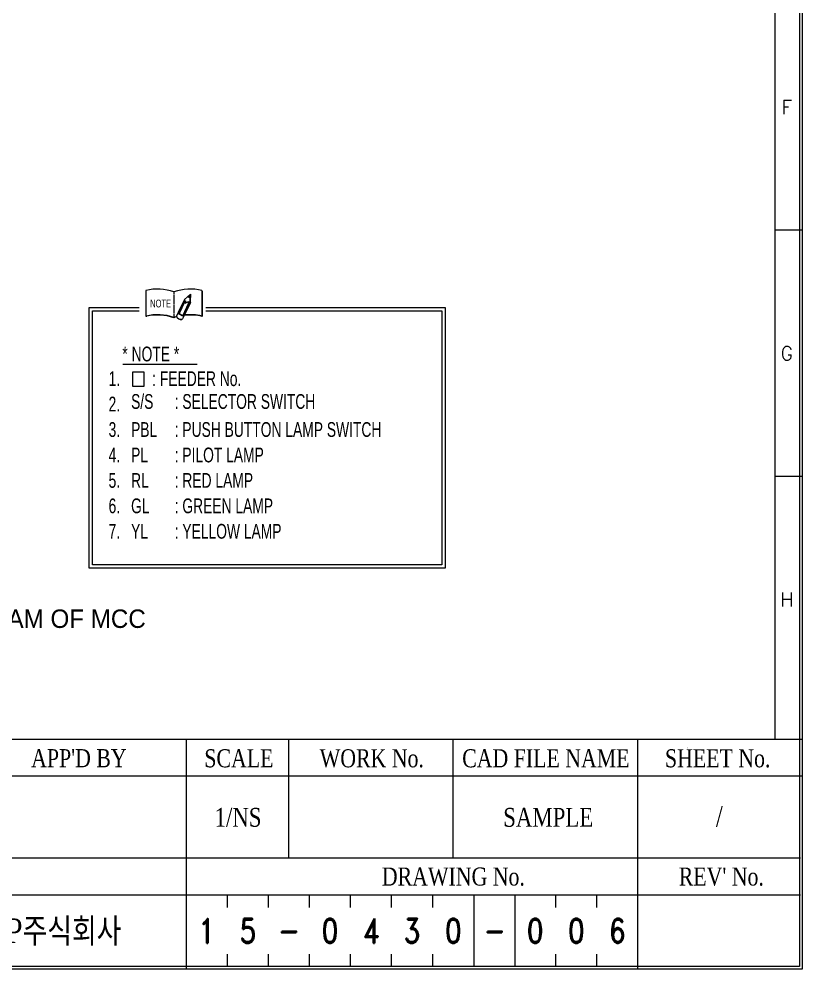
# Model space of a CAD drawing. Header units: millimetres. Extents: x 107 to 2900, y 85 to 3996.
# Drawn here: x 687.4 to 878.1, y 2667.4 to 2898.9 of the extents above; entities that cross this region are included whole.
import ezdxf
from ezdxf.enums import TextEntityAlignment as Align

# ---------------------------------------------------------------- set-up
doc = ezdxf.new("R2010")
doc.units = ezdxf.units.MM
doc.linetypes.add('A1', pattern=[0.7, 0.5, -0.1, 0, -0.1])
for name, color, linetype in [('10', 1, 'Continuous'), ('20', 2, 'Continuous'), ('30', 3, 'Continuous'), ('40', 4, 'Continuous'), ('70', 7, 'Continuous'), ('TEXT', 6, 'Continuous')]:
    doc.layers.add(name, color=color, linetype=linetype)
doc.styles.add('ghs', font='NGULIM.TTF')
doc.styles.add('SD', font='ROMAND.shx', dxfattribs={"width": 0.8})
doc.styles.add('SIMPLEX', font='SIMPLEX')
doc.styles.add('SS', font='batang.ttc', dxfattribs={"width": 0.8})
doc.styles.get("Standard").update_dxf_attribs({"font": 'BareunDotumPro1.ttf'})
doc.styles.add('엑스포', font='gulim.ttc')

msp = doc.modelspace()

# ---------------------------------------------------------------- linework, layer by layer
for p, q in [((718.292, 2832.756), (718.292, 2826.52)), ((731.933, 2832.756), (732.005, 2832.55)), ((731.933, 2832.756), (731.933, 2826.52)), ((732.005, 2832.55), (732.005, 2826.426)), ((727.657, 2830.524), (726.153, 2827.349)), ((727.758, 2830.06), (726.358, 2827.104)), ((728.594, 2829.529), (727.246, 2826.684)), ((728.594, 2829.529), (727.246, 2826.684)), ((729.069, 2829.856), (727.565, 2826.68)), ((729.086, 2829.848), (727.583, 2826.672)), ((727.657, 2830.524), (727.597, 2829.899)), ((727.597, 2829.899), (727.943, 2830.245)), ((729.106, 2829.839), (727.602, 2826.663)), ((727.608, 2826.769), (729.069, 2829.856)), ((727.644, 2826.752), (729.106, 2829.839)), ((727.943, 2830.245), (727.868, 2829.626)), ((727.868, 2829.626), (728.645, 2830.095)), ((728.645, 2830.095), (728.569, 2829.512)), ((728.569, 2829.512), (729.069, 2829.856)), ((729.069, 2829.856), (728.594, 2829.529)), ((718.292, 2826.52), (718.474, 2826.491)), ((726.153, 2827.349), (725.754, 2826.505)), ((726.139, 2827.319), (726.287, 2827.016)), ((726.196, 2827.438), (726.358, 2827.104)), ((726.287, 2827.016), (727.224, 2826.573)), ((726.358, 2827.104), (727.246, 2826.684)), ((727.565, 2826.68), (727.166, 2825.836)), ((727.583, 2826.672), (727.183, 2825.828)), ((727.602, 2826.663), (727.202, 2825.819)), ((727.224, 2826.573), (727.551, 2826.65)), ((727.246, 2826.684), (727.608, 2826.769)), ((727.246, 2826.684), (727.608, 2826.769))]:
    msp.add_line(p, q)
at = {"linetype": 'A1'}
msp.add_line((725.113, 2832.399), (725.113, 2826.163), dxfattribs=at)
at = {"color": 3}
for p, q in [((727.657, 2830.524), (729.131, 2831.811)), ((728.548, 2831.302), (729.131, 2831.811)), ((728.559, 2831.312), (729.107, 2831.052)), ((728.58, 2831.258), (729.041, 2831.039)), ((728.592, 2831.341), (729.108, 2831.096)), ((728.625, 2831.37), (729.11, 2831.14)), ((728.658, 2831.399), (729.111, 2831.184)), ((728.659, 2831.175), (728.927, 2831.049)), ((728.691, 2831.427), (729.112, 2831.228)), ((728.724, 2831.456), (729.114, 2831.272)), ((728.757, 2831.485), (729.115, 2831.316)), ((728.79, 2831.514), (729.116, 2831.36)), ((728.823, 2831.543), (729.118, 2831.403)), ((728.856, 2831.572), (729.119, 2831.447)), ((728.89, 2831.601), (729.121, 2831.491)), ((728.923, 2831.629), (729.122, 2831.535)), ((728.956, 2831.658), (729.123, 2831.579)), ((728.989, 2831.687), (729.125, 2831.623)), ((729.022, 2831.716), (729.126, 2831.667)), ((729.055, 2831.745), (729.127, 2831.71)), ((729.069, 2829.856), (729.131, 2831.811)), ((729.088, 2831.774), (729.129, 2831.754)), ((729.088, 2829.855), (729.147, 2831.724)), ((729.131, 2831.811), (729.107, 2831.044)), ((729.109, 2829.854), (729.165, 2831.627)), ((729.121, 2831.803), (729.13, 2831.798)), ((729.131, 2831.811), (729.165, 2831.627))]:
    msp.add_line(p, q, dxfattribs=at)
for centre, radius, start, end in [((721.089, 2820.832), 12.247, 70.81875, 103.19972), ((729.137, 2820.832), 12.247, 76.80028, 109.18125), ((721.089, 2814.596), 12.247, 70.81875, 103.19972), ((721.078, 2814.533), 12.238, 70.88055, 102.28787), ((728.756, 2816.742), 10.101, 107.55485, 111.14104), ((728.756, 2816.742), 10.029, 107.55485, 111.14104), ((725.945, 2826.367), 0.235, 144.16629, 189.35554), ((726.874, 2827.046), 1.366, 211.67938, 277.645), ((725.945, 2826.367), 0.216, 166.316, 187.01454), ((726.874, 2827.046), 1.344, 211.64259, 277.645), ((725.935, 2826.419), 0.201, 154.66219, 200.02352), ((726.874, 2827.046), 1.325, 211.67938, 277.645), ((728.948, 2812.912), 13.932, 77.62762, 95.30988), ((728.943, 2813.014), 13.757, 77.14106, 95.32476), ((726.984, 2825.922), 0.201, 289.30086, 334.66219), ((726.984, 2825.922), 0.22, 289.30086, 334.66219), ((726.984, 2825.922), 0.241, 289.30086, 334.66219)]:
    msp.add_arc(centre, radius, start, end)
msp.add_arc((729.031, 2831.616), 0.576, 212.94252, 277.49609, dxfattribs=at)
at = {"layer": '10'}
msp.add_lwpolyline([(732.921, 2827.757), (790.355, 2827.757), (790.355, 2765.929), (705.293, 2765.929), (705.293, 2827.757), (716.622, 2827.757)], dxfattribs=at)
at = {"layer": '20', "color": 0, "lineweight": 13}
msp.add_lwpolyline([(124.745, 2723.431), (124.745, 3200.831), (871.545, 3200.831), (871.545, 2723.431)], dxfattribs=at)
at = {"layer": '20'}
msp.add_lwpolyline([(732.921, 2828.621), (791.219, 2828.621), (791.219, 2765.065), (704.429, 2765.065), (704.429, 2828.621), (716.622, 2828.621)], dxfattribs=at)
at = {"layer": '30', "color": 0}
for p, q in [((878.145, 2847.431), (871.545, 2847.431)), ((878.145, 2787.431), (871.545, 2787.431))]:
    msp.add_line(p, q, dxfattribs=at)
at = {"layer": '40', "color": 0}
for p, q in [((728.145, 2667.431), (728.145, 2723.431)), ((753.145, 2694.431), (753.145, 2723.431)), ((838.145, 2694.431), (838.145, 2723.431)), ((838.145, 2667.431), (838.145, 2694.431)), ((738.145, 2682.431), (738.145, 2685.431)), ((748.145, 2682.431), (748.145, 2685.431)), ((758.145, 2682.431), (758.145, 2685.431)), ((768.145, 2682.431), (768.145, 2685.431)), ((778.145, 2682.431), (778.145, 2685.431)), ((788.174, 2682.431), (788.174, 2685.431)), ((798.28, 2668.031), (798.28, 2685.431)), ((808.28, 2668.031), (808.28, 2685.431)), ((818.145, 2682.431), (818.145, 2685.431)), ((828.145, 2682.431), (828.145, 2685.431)), ((738.145, 2668.031), (738.145, 2671.031)), ((748.145, 2668.031), (748.145, 2671.031)), ((758.145, 2668.031), (758.145, 2671.031)), ((768.145, 2668.031), (768.145, 2671.031)), ((778.145, 2668.031), (778.145, 2671.031)), ((788.174, 2668.031), (788.174, 2671.031)), ((818.145, 2668.031), (818.145, 2671.031)), ((828.145, 2668.031), (828.145, 2671.031))]:
    msp.add_line(p, q, dxfattribs=at)
at = {"layer": '40', "color": 0, "lineweight": 13}
for p, q in [((793.145, 2694.431), (793.145, 2723.431)), ((878.145, 2714.431), (578.145, 2714.431)), ((877.745, 2694.431), (578.145, 2694.431)), ((877.745, 2685.431), (578.145, 2685.431))]:
    msp.add_line(p, q, dxfattribs=at)
at = {"layer": '70', "color": 0, "lineweight": 13}
msp.add_line((118.145, 2723.431), (878.145, 2723.431), dxfattribs=at)
for points in [[(878.145, 2667.431), (118.145, 2667.431), (118.145, 3207.431), (878.145, 3207.431)], [(877.545, 2668.031), (118.745, 2668.031), (118.745, 3206.831), (877.545, 3206.831)]]:
    msp.add_lwpolyline(points, close=True, dxfattribs=at)
at = {"layer": '70', "color": 0}
msp.add_solid([(850.148, 2721.356), (850.268, 2721.356), (850.208, 2720.996)], dxfattribs=at)
at = {"layer": 'TEXT', "color": 7, "linetype": 'Continuous'}
for p, q in [((712.656, 2814.798), (730.806, 2814.798)), ((715.035, 2812.83), (715.035, 2809.441)), ((717.843, 2812.83), (715.035, 2812.83)), ((717.843, 2809.441), (717.843, 2812.83)), ((715.035, 2809.441), (717.843, 2809.441))]:
    msp.add_line(p, q, dxfattribs=at)

# ---------------------------------------------------------------- texts
at = {"width": 0.7}
msp.add_text('NOTE', height=1.9008, dxfattribs=at).set_placement((719.312, 2828.619))
at = {"color": 0, "style": 'SS', "width": 0.8}
msp.add_text('삼화DSP주식회사', height=6, dxfattribs=at).set_placement((662.873, 2673.774))
at = {"color": 0, "style": 'SD', "width": 0.8}
for s, p in [('1', (733.145, 2676.731)), ('5', (743.145, 2676.731)), ('0', (763.145, 2676.731)), ('4', (773.145, 2676.731)), ('3', (783.145, 2676.731)), ('0', (793.174, 2676.731)), ('0', (813.145, 2676.731)), ('0', (823.145, 2676.731)), ('6', (833.145, 2676.731)), ('-', (753.145, 2676.731)), ('-', (803.28, 2676.731))]:
    msp.add_text(s, height=6, dxfattribs=at).set_placement(p, align=Align.MIDDLE)
at = {"layer": '30', "color": 0, "style": 'SIMPLEX'}
for s, p in [('F', (874.445, 2877.431)), ('G', (874.445, 2817.431)), ('H', (874.445, 2757.431))]:
    msp.add_text(s, height=3.4, dxfattribs=at).set_placement(p, align=Align.MIDDLE)
at = {"layer": '40', "color": 0, "style": 'SS', "width": 0.8}
for s, height, p in [("APP'D BY", 4.4, (701.953, 2716.601)), ('SCALE', 4.4, (740.932, 2716.571)), ('WORK No.', 4.4, (773.324, 2716.571)), ('CAD FILE NAME', 4.4, (815.729, 2716.571)), ('SHEET No.', 4.4, (857.604, 2716.571)), ('1/NS', 4.6, (740.729, 2702.088)), ('SAMPLE', 4.6, (816.312, 2702.088)), ('/', 5, (857.999, 2702.088)), ('DRAWING No.', 4.4, (793.198, 2687.759)), ("REV' No.", 4.4, (858.488, 2687.759))]:
    msp.add_text(s, height=height, dxfattribs=at).set_placement(p, align=Align.CENTER)
at = {"layer": '70', "color": 7, "style": '엑스포'}
msp.add_text('SEQUENCE DIAGRAM OF MCC', height=4.5, dxfattribs=at).set_placement((674.748, 2752.194), align=Align.MIDDLE)
at = {"layer": 'TEXT', "color": 7, "linetype": 'Continuous', "style": 'ghs', "width": 0.7}
for s, p in [('* NOTE *', (712.544, 2815.47)), ('1.', (709.188, 2809.464)), (': FEEDER No.', (719.807, 2809.464)), ('S/S', (714.669, 2803.901)), ('2.', (709.188, 2803.266)), (': SELECTOR SWITCH', (725.289, 2803.901)), ('3.', (709.188, 2797.068)), ('PBL', (714.669, 2797.068)), (': PUSH BUTTON LAMP SWITCH', (725.289, 2797.068)), ('4.', (709.188, 2790.869)), ('PL', (714.669, 2790.869)), (': PILOT LAMP', (725.289, 2790.869)), ('5.', (709.188, 2784.671)), ('RL', (714.669, 2784.671)), (': RED LAMP', (725.289, 2784.671)), ('6.', (709.188, 2778.473)), ('GL', (714.669, 2778.473)), (': GREEN LAMP', (725.289, 2778.473)), ('7.', (709.188, 2772.274)), ('YL', (714.669, 2772.274)), (': YELLOW LAMP', (725.289, 2772.274))]:
    msp.add_text(s, height=3.6, dxfattribs=at).set_placement(p)

doc.saveas('drawing.dxf')
